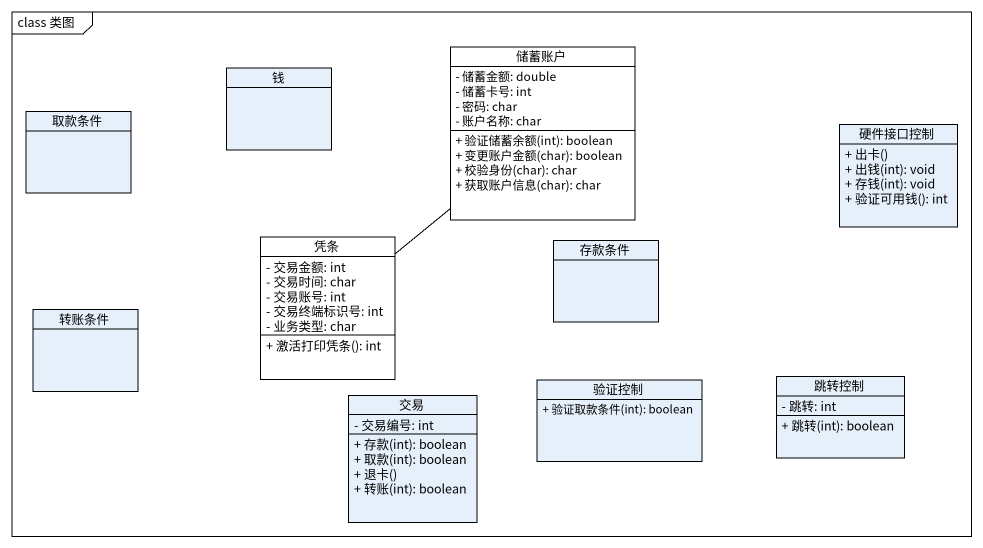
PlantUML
@startuml
mainframe class 类图
hide circle
hide empty members
skinparam classAttributeIconSize 0
class 钱
class 储蓄账户 #FFFFFF {
  - 储蓄金额: double
  - 储蓄卡号: int
  - 密码: char
  - 账户名称: char
  + 验证储蓄余额(int): boolean
  + 变更账户金额(char): boolean
  + 校验身份(char): char
  + 获取账户信息(char): char
}
class 取款条件
class 硬件接口控制 {
  + 出卡()
  + 出钱(int): void
  + 存钱(int): void
  + 验证可用钱(): int
}
class 凭条 #FFFFFF {
  - 交易金额: int
  - 交易时间: char
  - 交易账号: int
  - 交易终端标识号: int
  - 业务类型: char
  + 激活打印凭条(): int
}
class 存款条件
class 转账条件
class 交易 {
  - 交易编号: int
  + 存款(int): boolean
  + 取款(int): boolean
  + 退卡()
  + 转账(int): boolean
}
class 验证控制 {
  + 验证取款条件(int): boolean
}
class 跳转控制 {
  - 跳转: int
  + 跳转(int): boolean
}
储蓄账户 -- 凭条
@enduml
